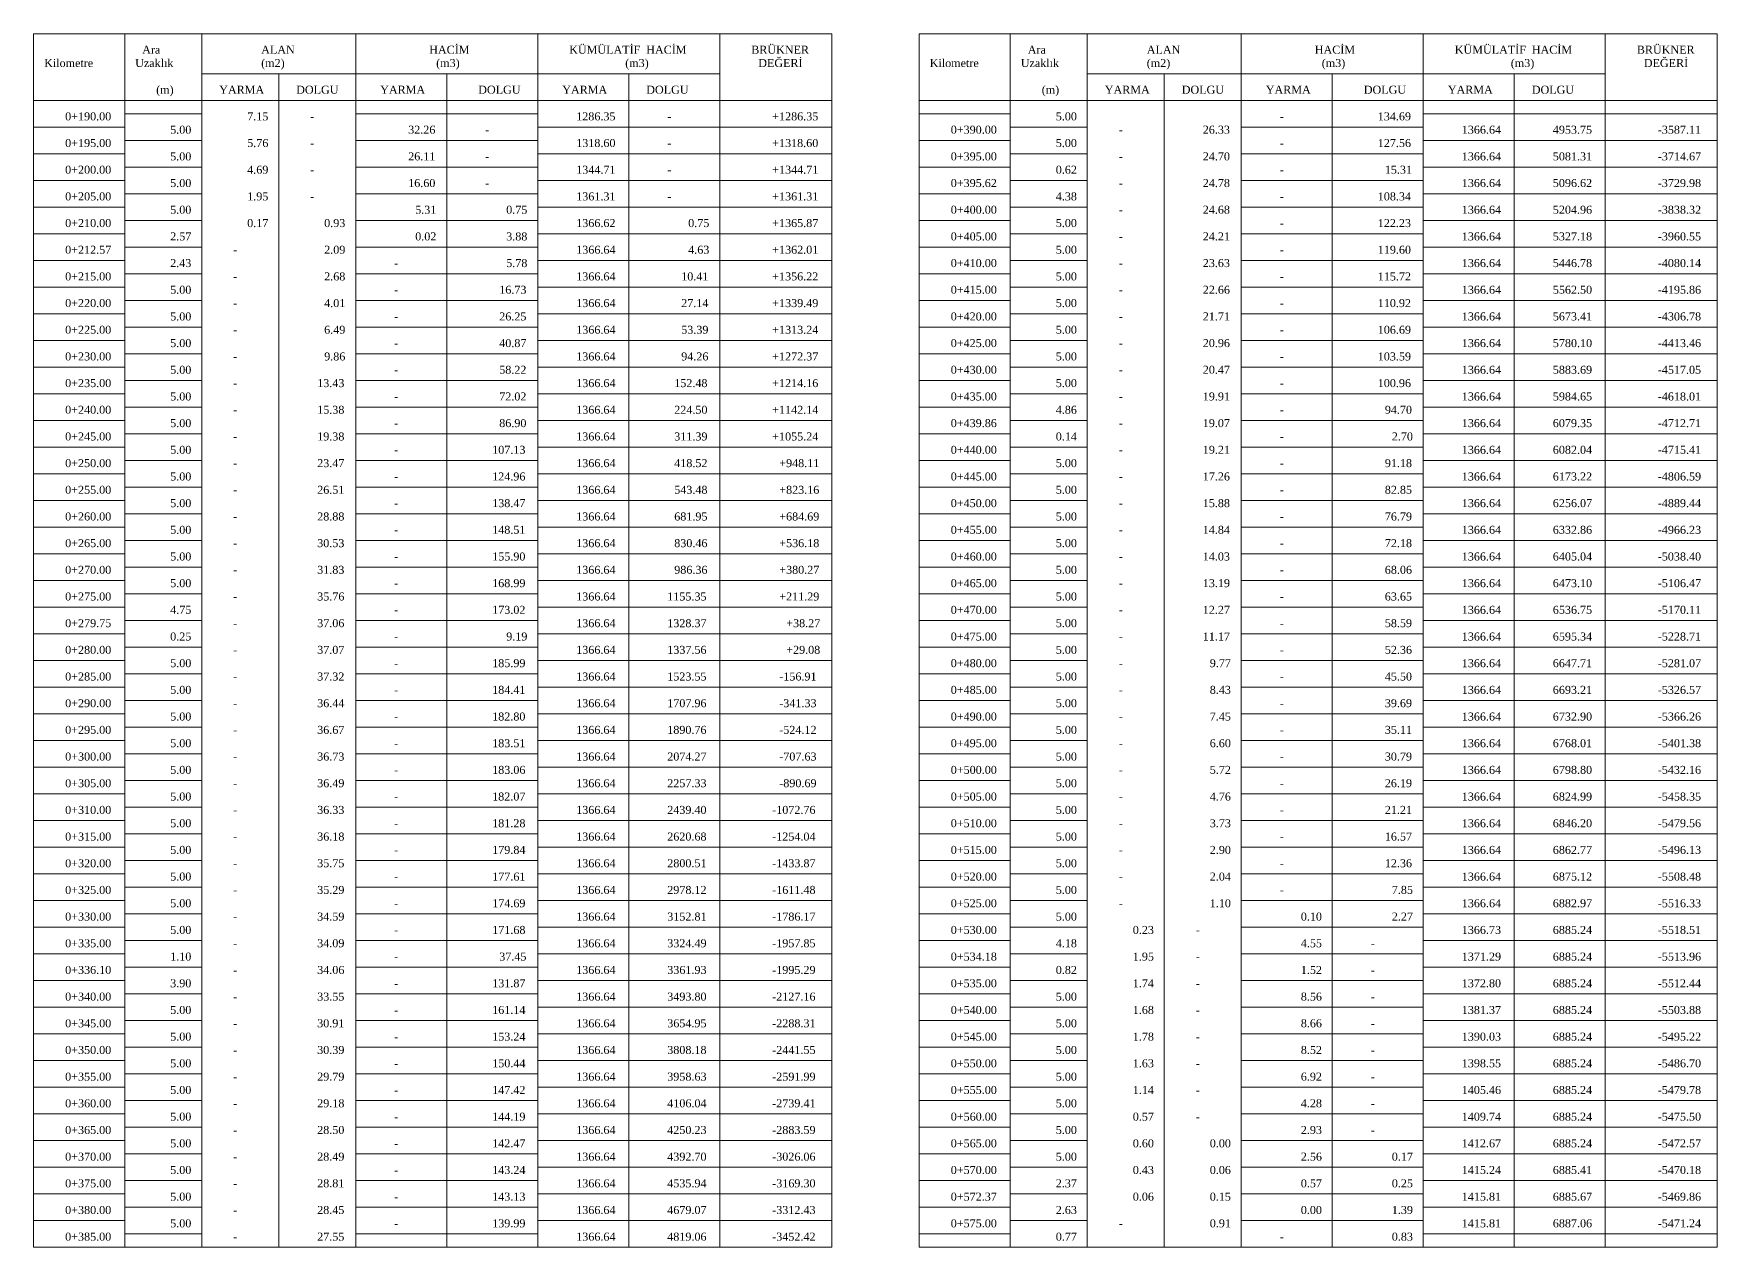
# Model space of a CAD drawing. Header units: metres. Extents: x 478603 to 489313, y 4282657 to 4289463.
# Drawn here: x 485416.4 to 485732, y 4288025 to 4288252.5 of the extents above; entities that cross this region are included whole.
import ezdxf

# ---------------------------------------------------------------- set-up
doc = ezdxf.new("R2010")
doc.units = ezdxf.units.M
for name, color, linetype, lineweight in [('TB_C', 96, 'Continuous', 0), ('TB_M', 18, 'Continuous', 0), ('TB_R', 1, 'Continuous', 0)]:
    doc.layers.add(name, color=color, linetype=linetype, lineweight=lineweight)
doc.styles.get("Standard").update_dxf_attribs({"font": 'times.ttf'})

msp = doc.modelspace()

# ---------------------------------------------------------------- linework, layer by layer
at = {"layer": 'TB_C'}
for p, q in [((485416.37, 4288252.51), (485566, 4288252.51)), ((485416.37, 4288252.51), (485416.37, 4288025.01)), ((485433.44, 4288252.51), (485433.44, 4288025.01)), ((485447.87, 4288252.51), (485447.87, 4288025.01)), ((485476.75, 4288252.51), (485476.75, 4288025.01)), ((485510.87, 4288252.51), (485510.87, 4288025.01)), ((485545, 4288252.51), (485545, 4288025.01)), ((485566, 4288252.51), (485566, 4288025.01)), ((485582.41, 4288252.51), (485732.03, 4288252.51)), ((485582.41, 4288252.51), (485582.41, 4288025.01)), ((485599.47, 4288252.51), (485599.47, 4288025.01)), ((485613.91, 4288252.51), (485613.91, 4288025.01)), ((485642.78, 4288252.51), (485642.78, 4288025.01)), ((485676.91, 4288252.51), (485676.91, 4288025.01)), ((485711.03, 4288252.51), (485711.03, 4288025.01)), ((485732.03, 4288252.51), (485732.03, 4288025.01)), ((485447.87, 4288245.01), (485545, 4288245.01)), ((485462.31, 4288245.01), (485462.31, 4288025.01)), ((485493.81, 4288245.01), (485493.81, 4288025.01)), ((485527.94, 4288245.01), (485527.94, 4288025.01)), ((485613.91, 4288245.01), (485711.03, 4288245.01)), ((485628.34, 4288245.01), (485628.34, 4288025.01)), ((485659.84, 4288245.01), (485659.84, 4288025.01)), ((485693.97, 4288245.01), (485693.97, 4288025.01)), ((485416.37, 4288240.01), (485566, 4288240.01)), ((485433.44, 4288237.51), (485447.87, 4288237.51)), ((485476.75, 4288237.51), (485510.87, 4288237.51)), ((485582.41, 4288240.01), (485732.03, 4288240.01)), ((485582.41, 4288237.51), (485599.47, 4288237.51)), ((485676.91, 4288237.51), (485732.03, 4288237.51)), ((485416.37, 4288235.01), (485433.44, 4288235.01)), ((485510.87, 4288235.01), (485566, 4288235.01)), ((485599.47, 4288235.01), (485613.91, 4288235.01)), ((485642.78, 4288235.01), (485676.91, 4288235.01)), ((485433.44, 4288232.51), (485447.87, 4288232.51)), ((485476.75, 4288232.51), (485510.87, 4288232.51)), ((485582.41, 4288232.51), (485599.47, 4288232.51)), ((485676.91, 4288232.51), (485732.03, 4288232.51)), ((485416.37, 4288230.01), (485433.44, 4288230.01)), ((485510.87, 4288230.01), (485566, 4288230.01)), ((485599.47, 4288230.01), (485613.91, 4288230.01)), ((485642.78, 4288230.01), (485676.91, 4288230.01)), ((485416.37, 4288225.01), (485433.44, 4288225.01)), ((485433.44, 4288227.51), (485447.87, 4288227.51)), ((485476.75, 4288227.51), (485510.87, 4288227.51)), ((485510.87, 4288225.01), (485566, 4288225.01)), ((485582.41, 4288227.51), (485599.47, 4288227.51)), ((485599.47, 4288225.01), (485613.91, 4288225.01)), ((485642.78, 4288225.01), (485676.91, 4288225.01)), ((485676.91, 4288227.51), (485732.03, 4288227.51)), ((485433.44, 4288222.51), (485447.87, 4288222.51)), ((485476.75, 4288222.51), (485510.87, 4288222.51)), ((485582.41, 4288222.51), (485599.47, 4288222.51)), ((485676.91, 4288222.51), (485732.03, 4288222.51)), ((485416.37, 4288220.01), (485433.44, 4288220.01)), ((485510.87, 4288220.01), (485566, 4288220.01)), ((485599.47, 4288220.01), (485613.91, 4288220.01)), ((485642.78, 4288220.01), (485676.91, 4288220.01)), ((485433.44, 4288217.51), (485447.87, 4288217.51)), ((485476.75, 4288217.51), (485510.87, 4288217.51)), ((485582.41, 4288217.51), (485599.47, 4288217.51)), ((485676.91, 4288217.51), (485732.03, 4288217.51)), ((485416.37, 4288215.01), (485433.44, 4288215.01)), ((485433.44, 4288212.51), (485447.87, 4288212.51)), ((485476.75, 4288212.51), (485510.87, 4288212.51)), ((485510.87, 4288215.01), (485566, 4288215.01)), ((485582.41, 4288212.51), (485599.47, 4288212.51)), ((485599.47, 4288215.01), (485613.91, 4288215.01)), ((485642.78, 4288215.01), (485676.91, 4288215.01)), ((485676.91, 4288212.51), (485732.03, 4288212.51)), ((485416.37, 4288210.01), (485433.44, 4288210.01)), ((485510.87, 4288210.01), (485566, 4288210.01)), ((485599.47, 4288210.01), (485613.91, 4288210.01)), ((485642.78, 4288210.01), (485676.91, 4288210.01)), ((485433.44, 4288207.51), (485447.87, 4288207.51)), ((485476.75, 4288207.51), (485510.87, 4288207.51)), ((485582.41, 4288207.51), (485599.47, 4288207.51)), ((485676.91, 4288207.51), (485732.03, 4288207.51)), ((485416.37, 4288205.01), (485433.44, 4288205.01)), ((485510.87, 4288205.01), (485566, 4288205.01)), ((485599.47, 4288205.01), (485613.91, 4288205.01)), ((485642.78, 4288205.01), (485676.91, 4288205.01)), ((485416.37, 4288200.01), (485433.44, 4288200.01)), ((485433.44, 4288202.51), (485447.87, 4288202.51)), ((485476.75, 4288202.51), (485510.87, 4288202.51)), ((485510.87, 4288200.01), (485566, 4288200.01)), ((485582.41, 4288202.51), (485599.47, 4288202.51)), ((485599.47, 4288200.01), (485613.91, 4288200.01)), ((485642.78, 4288200.01), (485676.91, 4288200.01)), ((485676.91, 4288202.51), (485732.03, 4288202.51)), ((485433.44, 4288197.51), (485447.87, 4288197.51)), ((485476.75, 4288197.51), (485510.87, 4288197.51)), ((485582.41, 4288197.51), (485599.47, 4288197.51)), ((485676.91, 4288197.51), (485732.03, 4288197.51)), ((485416.37, 4288195.01), (485433.44, 4288195.01)), ((485510.87, 4288195.01), (485566, 4288195.01)), ((485599.47, 4288195.01), (485613.91, 4288195.01)), ((485642.78, 4288195.01), (485676.91, 4288195.01)), ((485433.44, 4288192.51), (485447.87, 4288192.51)), ((485476.75, 4288192.51), (485510.87, 4288192.51)), ((485582.41, 4288192.51), (485599.47, 4288192.51)), ((485676.91, 4288192.51), (485732.03, 4288192.51)), ((485416.37, 4288190.01), (485433.44, 4288190.01)), ((485433.44, 4288187.51), (485447.87, 4288187.51)), ((485476.75, 4288187.51), (485510.87, 4288187.51)), ((485510.87, 4288190.01), (485566, 4288190.01)), ((485582.41, 4288187.51), (485599.47, 4288187.51)), ((485599.47, 4288190.01), (485613.91, 4288190.01)), ((485642.78, 4288190.01), (485676.91, 4288190.01)), ((485676.91, 4288187.51), (485732.03, 4288187.51)), ((485416.37, 4288185.01), (485433.44, 4288185.01)), ((485510.87, 4288185.01), (485566, 4288185.01)), ((485599.47, 4288185.01), (485613.91, 4288185.01)), ((485642.78, 4288185.01), (485676.91, 4288185.01)), ((485433.44, 4288182.51), (485447.87, 4288182.51)), ((485476.75, 4288182.51), (485510.87, 4288182.51)), ((485582.41, 4288182.51), (485599.47, 4288182.51)), ((485676.91, 4288182.51), (485732.03, 4288182.51)), ((485416.37, 4288180.01), (485433.44, 4288180.01)), ((485510.87, 4288180.01), (485566, 4288180.01)), ((485599.47, 4288180.01), (485613.91, 4288180.01)), ((485642.78, 4288180.01), (485676.91, 4288180.01)), ((485416.37, 4288175.01), (485433.44, 4288175.01)), ((485433.44, 4288177.51), (485447.87, 4288177.51)), ((485476.75, 4288177.51), (485510.87, 4288177.51)), ((485510.87, 4288175.01), (485566, 4288175.01)), ((485582.41, 4288177.51), (485599.47, 4288177.51)), ((485599.47, 4288175.01), (485613.91, 4288175.01)), ((485642.78, 4288175.01), (485676.91, 4288175.01)), ((485676.91, 4288177.51), (485732.03, 4288177.51)), ((485433.44, 4288172.51), (485447.87, 4288172.51)), ((485476.75, 4288172.51), (485510.87, 4288172.51)), ((485582.41, 4288172.51), (485599.47, 4288172.51)), ((485676.91, 4288172.51), (485732.03, 4288172.51)), ((485416.37, 4288170.01), (485433.44, 4288170.01)), ((485510.87, 4288170.01), (485566, 4288170.01)), ((485599.47, 4288170.01), (485613.91, 4288170.01)), ((485642.78, 4288170.01), (485676.91, 4288170.01)), ((485416.37, 4288165.01), (485433.44, 4288165.01)), ((485433.44, 4288167.51), (485447.87, 4288167.51)), ((485476.75, 4288167.51), (485510.87, 4288167.51)), ((485510.87, 4288165.01), (485566, 4288165.01)), ((485582.41, 4288167.51), (485599.47, 4288167.51)), ((485599.47, 4288165.01), (485613.91, 4288165.01)), ((485642.78, 4288165.01), (485676.91, 4288165.01)), ((485676.91, 4288167.51), (485732.03, 4288167.51)), ((485433.44, 4288162.51), (485447.87, 4288162.51)), ((485476.75, 4288162.51), (485510.87, 4288162.51)), ((485582.41, 4288162.51), (485599.47, 4288162.51)), ((485676.91, 4288162.51), (485732.03, 4288162.51)), ((485416.37, 4288160.01), (485433.44, 4288160.01)), ((485510.87, 4288160.01), (485566, 4288160.01)), ((485599.47, 4288160.01), (485613.91, 4288160.01)), ((485642.78, 4288160.01), (485676.91, 4288160.01)), ((485433.44, 4288157.51), (485447.87, 4288157.51)), ((485476.75, 4288157.51), (485510.87, 4288157.51)), ((485582.41, 4288157.51), (485599.47, 4288157.51)), ((485676.91, 4288157.51), (485732.03, 4288157.51)), ((485416.37, 4288155.01), (485433.44, 4288155.01)), ((485433.44, 4288152.51), (485447.87, 4288152.51)), ((485476.75, 4288152.51), (485510.87, 4288152.51)), ((485510.87, 4288155.01), (485566, 4288155.01)), ((485582.41, 4288152.51), (485599.47, 4288152.51)), ((485599.47, 4288155.01), (485613.91, 4288155.01)), ((485642.78, 4288155.01), (485676.91, 4288155.01)), ((485676.91, 4288152.51), (485732.03, 4288152.51)), ((485416.37, 4288150.01), (485433.44, 4288150.01)), ((485510.87, 4288150.01), (485566, 4288150.01)), ((485599.47, 4288150.01), (485613.91, 4288150.01)), ((485642.78, 4288150.01), (485676.91, 4288150.01)), ((485433.44, 4288147.51), (485447.87, 4288147.51)), ((485476.75, 4288147.51), (485510.87, 4288147.51)), ((485582.41, 4288147.51), (485599.47, 4288147.51)), ((485676.91, 4288147.51), (485732.03, 4288147.51)), ((485416.37, 4288145.01), (485433.44, 4288145.01)), ((485510.87, 4288145.01), (485566, 4288145.01)), ((485599.47, 4288145.01), (485613.91, 4288145.01)), ((485642.78, 4288145.01), (485676.91, 4288145.01)), ((485416.37, 4288140.01), (485433.44, 4288140.01)), ((485433.44, 4288142.51), (485447.87, 4288142.51)), ((485476.75, 4288142.51), (485510.87, 4288142.51)), ((485510.87, 4288140.01), (485566, 4288140.01)), ((485582.41, 4288142.51), (485599.47, 4288142.51)), ((485599.47, 4288140.01), (485613.91, 4288140.01)), ((485642.78, 4288140.01), (485676.91, 4288140.01)), ((485676.91, 4288142.51), (485732.03, 4288142.51)), ((485433.44, 4288137.51), (485447.87, 4288137.51)), ((485476.75, 4288137.51), (485510.87, 4288137.51)), ((485582.41, 4288137.51), (485599.47, 4288137.51)), ((485676.91, 4288137.51), (485732.03, 4288137.51)), ((485416.37, 4288135.01), (485433.44, 4288135.01)), ((485510.87, 4288135.01), (485566, 4288135.01)), ((485599.47, 4288135.01), (485613.91, 4288135.01)), ((485642.78, 4288135.01), (485676.91, 4288135.01)), ((485433.44, 4288132.51), (485447.87, 4288132.51)), ((485476.75, 4288132.51), (485510.87, 4288132.51)), ((485582.41, 4288132.51), (485599.47, 4288132.51)), ((485676.91, 4288132.51), (485732.03, 4288132.51)), ((485416.37, 4288130.01), (485433.44, 4288130.01)), ((485433.44, 4288127.51), (485447.87, 4288127.51)), ((485476.75, 4288127.51), (485510.87, 4288127.51)), ((485510.87, 4288130.01), (485566, 4288130.01)), ((485582.41, 4288127.51), (485599.47, 4288127.51)), ((485599.47, 4288130.01), (485613.91, 4288130.01)), ((485642.78, 4288130.01), (485676.91, 4288130.01)), ((485676.91, 4288127.51), (485732.03, 4288127.51)), ((485416.37, 4288125.01), (485433.44, 4288125.01)), ((485510.87, 4288125.01), (485566, 4288125.01)), ((485599.47, 4288125.01), (485613.91, 4288125.01)), ((485642.78, 4288125.01), (485676.91, 4288125.01)), ((485433.44, 4288122.51), (485447.87, 4288122.51)), ((485476.75, 4288122.51), (485510.87, 4288122.51)), ((485582.41, 4288122.51), (485599.47, 4288122.51)), ((485676.91, 4288122.51), (485732.03, 4288122.51)), ((485416.37, 4288120.01), (485433.44, 4288120.01)), ((485510.87, 4288120.01), (485566, 4288120.01)), ((485599.47, 4288120.01), (485613.91, 4288120.01)), ((485642.78, 4288120.01), (485676.91, 4288120.01)), ((485416.37, 4288115.01), (485433.44, 4288115.01)), ((485433.44, 4288117.51), (485447.87, 4288117.51)), ((485476.75, 4288117.51), (485510.87, 4288117.51)), ((485510.87, 4288115.01), (485566, 4288115.01)), ((485582.41, 4288117.51), (485599.47, 4288117.51)), ((485599.47, 4288115.01), (485613.91, 4288115.01)), ((485642.78, 4288115.01), (485676.91, 4288115.01)), ((485676.91, 4288117.51), (485732.03, 4288117.51)), ((485433.44, 4288112.51), (485447.87, 4288112.51)), ((485476.75, 4288112.51), (485510.87, 4288112.51)), ((485582.41, 4288112.51), (485599.47, 4288112.51)), ((485676.91, 4288112.51), (485732.03, 4288112.51)), ((485416.37, 4288110.01), (485433.44, 4288110.01)), ((485510.87, 4288110.01), (485566, 4288110.01)), ((485599.47, 4288110.01), (485613.91, 4288110.01)), ((485642.78, 4288110.01), (485676.91, 4288110.01)), ((485416.37, 4288105.01), (485433.44, 4288105.01)), ((485433.44, 4288107.51), (485447.87, 4288107.51)), ((485476.75, 4288107.51), (485510.87, 4288107.51)), ((485510.87, 4288105.01), (485566, 4288105.01)), ((485582.41, 4288107.51), (485599.47, 4288107.51)), ((485599.47, 4288105.01), (485613.91, 4288105.01)), ((485642.78, 4288105.01), (485676.91, 4288105.01)), ((485676.91, 4288107.51), (485732.03, 4288107.51)), ((485433.44, 4288102.51), (485447.87, 4288102.51)), ((485476.75, 4288102.51), (485510.87, 4288102.51)), ((485582.41, 4288102.51), (485599.47, 4288102.51)), ((485676.91, 4288102.51), (485732.03, 4288102.51)), ((485416.37, 4288100.01), (485433.44, 4288100.01)), ((485510.87, 4288100.01), (485566, 4288100.01)), ((485599.47, 4288100.01), (485613.91, 4288100.01)), ((485642.78, 4288100.01), (485676.91, 4288100.01)), ((485433.44, 4288097.51), (485447.87, 4288097.51)), ((485476.75, 4288097.51), (485510.87, 4288097.51)), ((485582.41, 4288097.51), (485599.47, 4288097.51)), ((485676.91, 4288097.51), (485732.03, 4288097.51)), ((485416.37, 4288095.01), (485433.44, 4288095.01)), ((485433.44, 4288092.51), (485447.87, 4288092.51)), ((485476.75, 4288092.51), (485510.87, 4288092.51)), ((485510.87, 4288095.01), (485566, 4288095.01)), ((485582.41, 4288092.51), (485599.47, 4288092.51)), ((485599.47, 4288095.01), (485613.91, 4288095.01)), ((485642.78, 4288095.01), (485676.91, 4288095.01)), ((485676.91, 4288092.51), (485732.03, 4288092.51)), ((485416.37, 4288090.01), (485433.44, 4288090.01)), ((485510.87, 4288090.01), (485566, 4288090.01)), ((485599.47, 4288090.01), (485613.91, 4288090.01)), ((485642.78, 4288090.01), (485676.91, 4288090.01)), ((485433.44, 4288087.51), (485447.87, 4288087.51)), ((485476.75, 4288087.51), (485510.87, 4288087.51)), ((485582.41, 4288087.51), (485599.47, 4288087.51)), ((485676.91, 4288087.51), (485732.03, 4288087.51)), ((485416.37, 4288085.01), (485433.44, 4288085.01)), ((485510.87, 4288085.01), (485566, 4288085.01)), ((485599.47, 4288085.01), (485613.91, 4288085.01)), ((485642.78, 4288085.01), (485676.91, 4288085.01)), ((485416.37, 4288080.01), (485433.44, 4288080.01)), ((485433.44, 4288082.51), (485447.87, 4288082.51)), ((485476.75, 4288082.51), (485510.87, 4288082.51)), ((485510.87, 4288080.01), (485566, 4288080.01)), ((485582.41, 4288082.51), (485599.47, 4288082.51)), ((485599.47, 4288080.01), (485613.91, 4288080.01)), ((485642.78, 4288080.01), (485676.91, 4288080.01)), ((485676.91, 4288082.51), (485732.03, 4288082.51)), ((485433.44, 4288077.51), (485447.87, 4288077.51)), ((485476.75, 4288077.51), (485510.87, 4288077.51)), ((485582.41, 4288077.51), (485599.47, 4288077.51)), ((485676.91, 4288077.51), (485732.03, 4288077.51)), ((485416.37, 4288075.01), (485433.44, 4288075.01)), ((485510.87, 4288075.01), (485566, 4288075.01)), ((485599.47, 4288075.01), (485613.91, 4288075.01)), ((485642.78, 4288075.01), (485676.91, 4288075.01)), ((485433.44, 4288072.51), (485447.87, 4288072.51)), ((485476.75, 4288072.51), (485510.87, 4288072.51)), ((485582.41, 4288072.51), (485599.47, 4288072.51)), ((485676.91, 4288072.51), (485732.03, 4288072.51)), ((485416.37, 4288070.01), (485433.44, 4288070.01)), ((485433.44, 4288067.51), (485447.87, 4288067.51)), ((485476.75, 4288067.51), (485510.87, 4288067.51)), ((485510.87, 4288070.01), (485566, 4288070.01)), ((485582.41, 4288067.51), (485599.47, 4288067.51)), ((485599.47, 4288070.01), (485613.91, 4288070.01)), ((485642.78, 4288070.01), (485676.91, 4288070.01)), ((485676.91, 4288067.51), (485732.03, 4288067.51)), ((485416.37, 4288065.01), (485433.44, 4288065.01)), ((485510.87, 4288065.01), (485566, 4288065.01)), ((485599.47, 4288065.01), (485613.91, 4288065.01)), ((485642.78, 4288065.01), (485676.91, 4288065.01)), ((485433.44, 4288062.51), (485447.87, 4288062.51)), ((485476.75, 4288062.51), (485510.87, 4288062.51)), ((485582.41, 4288062.51), (485599.47, 4288062.51)), ((485676.91, 4288062.51), (485732.03, 4288062.51)), ((485416.37, 4288060.01), (485433.44, 4288060.01)), ((485510.87, 4288060.01), (485566, 4288060.01)), ((485599.47, 4288060.01), (485613.91, 4288060.01)), ((485642.78, 4288060.01), (485676.91, 4288060.01)), ((485416.37, 4288055.01), (485433.44, 4288055.01)), ((485433.44, 4288057.51), (485447.87, 4288057.51)), ((485476.75, 4288057.51), (485510.87, 4288057.51)), ((485510.87, 4288055.01), (485566, 4288055.01)), ((485582.41, 4288057.51), (485599.47, 4288057.51)), ((485599.47, 4288055.01), (485613.91, 4288055.01)), ((485642.78, 4288055.01), (485676.91, 4288055.01)), ((485676.91, 4288057.51), (485732.03, 4288057.51)), ((485433.44, 4288052.51), (485447.87, 4288052.51)), ((485476.75, 4288052.51), (485510.87, 4288052.51)), ((485582.41, 4288052.51), (485599.47, 4288052.51)), ((485676.91, 4288052.51), (485732.03, 4288052.51)), ((485416.37, 4288050.01), (485433.44, 4288050.01)), ((485510.87, 4288050.01), (485566, 4288050.01)), ((485599.47, 4288050.01), (485613.91, 4288050.01)), ((485642.78, 4288050.01), (485676.91, 4288050.01)), ((485416.37, 4288045.01), (485433.44, 4288045.01)), ((485433.44, 4288047.51), (485447.87, 4288047.51)), ((485476.75, 4288047.51), (485510.87, 4288047.51)), ((485510.87, 4288045.01), (485566, 4288045.01)), ((485582.41, 4288047.51), (485599.47, 4288047.51)), ((485599.47, 4288045.01), (485613.91, 4288045.01)), ((485642.78, 4288045.01), (485676.91, 4288045.01)), ((485676.91, 4288047.51), (485732.03, 4288047.51)), ((485433.44, 4288042.51), (485447.87, 4288042.51)), ((485476.75, 4288042.51), (485510.87, 4288042.51)), ((485582.41, 4288042.51), (485599.47, 4288042.51)), ((485676.91, 4288042.51), (485732.03, 4288042.51)), ((485416.37, 4288040.01), (485433.44, 4288040.01)), ((485510.87, 4288040.01), (485566, 4288040.01)), ((485599.47, 4288040.01), (485613.91, 4288040.01)), ((485642.78, 4288040.01), (485676.91, 4288040.01)), ((485433.44, 4288037.51), (485447.87, 4288037.51)), ((485476.75, 4288037.51), (485510.87, 4288037.51)), ((485582.41, 4288037.51), (485599.47, 4288037.51)), ((485676.91, 4288037.51), (485732.03, 4288037.51)), ((485416.37, 4288035.01), (485433.44, 4288035.01)), ((485433.44, 4288032.51), (485447.87, 4288032.51)), ((485476.75, 4288032.51), (485510.87, 4288032.51)), ((485510.87, 4288035.01), (485566, 4288035.01)), ((485582.41, 4288032.51), (485599.47, 4288032.51)), ((485599.47, 4288035.01), (485613.91, 4288035.01)), ((485642.78, 4288035.01), (485676.91, 4288035.01)), ((485676.91, 4288032.51), (485732.03, 4288032.51)), ((485416.37, 4288030.01), (485433.44, 4288030.01)), ((485510.87, 4288030.01), (485566, 4288030.01)), ((485599.47, 4288030.01), (485613.91, 4288030.01)), ((485642.78, 4288030.01), (485676.91, 4288030.01)), ((485433.44, 4288027.51), (485447.87, 4288027.51)), ((485476.75, 4288027.51), (485510.87, 4288027.51)), ((485582.41, 4288027.51), (485599.47, 4288027.51)), ((485676.91, 4288027.51), (485732.03, 4288027.51)), ((485416.37, 4288025.01), (485566, 4288025.01)), ((485582.41, 4288025.01), (485732.03, 4288025.01))]:
    msp.add_line(p, q, dxfattribs=at)

# ---------------------------------------------------------------- texts
at = {"layer": 'TB_M'}
for s, p in [('Ara', (485436.72, 4288248.76)), ('ALAN', (485459.03, 4288248.76)), ('HACİM', (485490.53, 4288248.76)), ('KÜMÜLATİF', (485516.78, 4288248.76)), ('HACİM', (485531.22, 4288248.76)), ('BRÜKNER', (485550.91, 4288248.76)), ('Ara', (485602.75, 4288248.76)), ('ALAN', (485625.06, 4288248.76)), ('HACİM', (485656.56, 4288248.76)), ('KÜMÜLATİF', (485682.81, 4288248.76)), ('HACİM', (485697.25, 4288248.76)), ('BRÜKNER', (485716.94, 4288248.76)), ('Kilometre', (485418.34, 4288246.26)), ('Uzaklık', (485435.41, 4288246.26)), ('(m2)', (485459.03, 4288246.26)), ('(m3)', (485491.84, 4288246.26)), ('(m3)', (485527.28, 4288246.26)), ('DEĞERİ', (485552.22, 4288246.26)), ('Kilometre', (485584.37, 4288246.26)), ('Uzaklık', (485601.44, 4288246.26)), ('(m2)', (485625.06, 4288246.26)), ('(m3)', (485657.87, 4288246.26)), ('(m3)', (485693.31, 4288246.26)), ('DEĞERİ', (485718.25, 4288246.26)), ('(m)', (485439.34, 4288241.26)), ('YARMA', (485451.16, 4288241.26)), ('DOLGU', (485465.59, 4288241.26)), ('YARMA', (485481.34, 4288241.26)), ('DOLGU', (485499.72, 4288241.26)), ('YARMA', (485515.47, 4288241.26)), ('DOLGU', (485531.22, 4288241.26)), ('(m)', (485605.37, 4288241.26)), ('YARMA', (485617.19, 4288241.26)), ('DOLGU', (485631.62, 4288241.26)), ('YARMA', (485647.37, 4288241.26)), ('DOLGU', (485665.75, 4288241.26)), ('YARMA', (485681.5, 4288241.26)), ('DOLGU', (485697.25, 4288241.26)), ('0+190.00', (485422.28, 4288236.26)), ('-', (485468.22, 4288236.26)), ('-', (485501.03, 4288233.76)), ('-', (485535.16, 4288236.26)), ('0+390.00', (485588.31, 4288233.76)), ('-', (485619.81, 4288233.76)), ('-', (485650, 4288236.26)), ('0+195.00', (485422.28, 4288231.26)), ('-', (485468.22, 4288231.26)), ('-', (485535.16, 4288231.26)), ('-', (485650, 4288231.26)), ('-', (485501.03, 4288228.76)), ('0+395.00', (485588.31, 4288228.76)), ('-', (485619.81, 4288228.76)), ('0+200.00', (485422.28, 4288226.26)), ('-', (485468.22, 4288226.26)), ('-', (485535.16, 4288226.26)), ('0+395.62', (485588.31, 4288223.76)), ('-', (485650, 4288226.26)), ('0+205.00', (485422.28, 4288221.26)), ('-', (485468.22, 4288221.26)), ('-', (485501.03, 4288223.76)), ('-', (485535.16, 4288221.26)), ('-', (485619.81, 4288223.76)), ('-', (485650, 4288221.26)), ('0+400.00', (485588.31, 4288218.76)), ('-', (485619.81, 4288218.76)), ('0+210.00', (485422.28, 4288216.26)), ('-', (485650, 4288216.26)), ('0+212.57', (485422.28, 4288211.26)), ('0+405.00', (485588.31, 4288213.76)), ('-', (485619.81, 4288213.76)), ('-', (485453.78, 4288211.26)), ('-', (485483.97, 4288208.76)), ('0+410.00', (485588.31, 4288208.76)), ('-', (485619.81, 4288208.76)), ('-', (485650, 4288211.26)), ('0+215.00', (485422.28, 4288206.26)), ('-', (485453.78, 4288206.26)), ('-', (485650, 4288206.26)), ('0+220.00', (485422.28, 4288201.26)), ('-', (485483.97, 4288203.76)), ('0+415.00', (485588.31, 4288203.76)), ('-', (485619.81, 4288203.76)), ('-', (485453.78, 4288201.26)), ('0+420.00', (485588.31, 4288198.76)), ('-', (485650, 4288201.26)), ('0+225.00', (485422.28, 4288196.26)), ('-', (485453.78, 4288196.26)), ('-', (485483.97, 4288198.76)), ('-', (485619.81, 4288198.76)), ('-', (485650, 4288196.26)), ('-', (485483.97, 4288193.76)), ('0+425.00', (485588.31, 4288193.76)), ('-', (485619.81, 4288193.76)), ('0+230.00', (485422.28, 4288191.26)), ('-', (485453.78, 4288191.26)), ('0+430.00', (485588.31, 4288188.76)), ('-', (485650, 4288191.26)), ('0+235.00', (485422.28, 4288186.26)), ('-', (485483.97, 4288188.76)), ('-', (485619.81, 4288188.76)), ('-', (485453.78, 4288186.26)), ('-', (485483.97, 4288183.76)), ('0+435.00', (485588.31, 4288183.76)), ('-', (485619.81, 4288183.76)), ('-', (485650, 4288186.26)), ('0+240.00', (485422.28, 4288181.26)), ('-', (485453.78, 4288181.26)), ('-', (485650, 4288181.26)), ('0+245.00', (485422.28, 4288176.26)), ('-', (485483.97, 4288178.76)), ('0+439.86', (485588.31, 4288178.76)), ('-', (485619.81, 4288178.76)), ('-', (485453.78, 4288176.26)), ('-', (485483.97, 4288173.76)), ('0+440.00', (485588.31, 4288173.76)), ('-', (485619.81, 4288173.76)), ('-', (485650, 4288176.26)), ('0+250.00', (485422.28, 4288171.26)), ('-', (485453.78, 4288171.26)), ('-', (485650, 4288171.26)), ('-', (485483.97, 4288168.76)), ('0+445.00', (485588.31, 4288168.76)), ('-', (485619.81, 4288168.76)), ('0+255.00', (485422.28, 4288166.26)), ('-', (485453.78, 4288166.26)), ('0+450.00', (485588.31, 4288163.76)), ('-', (485650, 4288166.26)), ('0+260.00', (485422.28, 4288161.26)), ('-', (485453.78, 4288161.26)), ('-', (485483.97, 4288163.76)), ('-', (485619.81, 4288163.76)), ('-', (485650, 4288161.26)), ('-', (485483.97, 4288158.76)), ('0+455.00', (485588.31, 4288158.76)), ('-', (485619.81, 4288158.76)), ('0+265.00', (485422.28, 4288156.26)), ('-', (485453.78, 4288156.26)), ('-', (485650, 4288156.26)), ('0+270.00', (485422.28, 4288151.26)), ('-', (485483.97, 4288153.76)), ('0+460.00', (485588.31, 4288153.76)), ('-', (485619.81, 4288153.76)), ('-', (485453.78, 4288151.26)), ('-', (485483.97, 4288148.76)), ('0+465.00', (485588.31, 4288148.76)), ('-', (485619.81, 4288148.76)), ('-', (485650, 4288151.26)), ('0+275.00', (485422.28, 4288146.26)), ('-', (485453.78, 4288146.26)), ('-', (485650, 4288146.26)), ('-', (485483.97, 4288143.76)), ('0+470.00', (485588.31, 4288143.76)), ('-', (485619.81, 4288143.76)), ('0+279.75', (485422.28, 4288141.26)), ('-', (485453.78, 4288141.26)), ('0+475.00', (485588.31, 4288138.76)), ('-', (485650, 4288141.26)), ('0+280.00', (485422.28, 4288136.26)), ('-', (485453.78, 4288136.26)), ('-', (485483.97, 4288138.76)), ('-', (485619.81, 4288138.76)), ('-', (485650, 4288136.26)), ('-', (485483.97, 4288133.76)), ('0+480.00', (485588.31, 4288133.76)), ('-', (485619.81, 4288133.76)), ('0+285.00', (485422.28, 4288131.26)), ('-', (485453.78, 4288131.26)), ('0+485.00', (485588.31, 4288128.76)), ('-', (485650, 4288131.26)), ('0+290.00', (485422.28, 4288126.26)), ('-', (485483.97, 4288128.76)), ('-', (485619.81, 4288128.76)), ('-', (485453.78, 4288126.26)), ('-', (485483.97, 4288123.76)), ('0+490.00', (485588.31, 4288123.76)), ('-', (485619.81, 4288123.76)), ('-', (485650, 4288126.26)), ('0+295.00', (485422.28, 4288121.26)), ('-', (485453.78, 4288121.26)), ('-', (485650, 4288121.26)), ('0+300.00', (485422.28, 4288116.26)), ('-', (485483.97, 4288118.76)), ('0+495.00', (485588.31, 4288118.76)), ('-', (485619.81, 4288118.76)), ('-', (485453.78, 4288116.26)), ('0+500.00', (485588.31, 4288113.76)), ('-', (485650, 4288116.26)), ('0+305.00', (485422.28, 4288111.26)), ('-', (485453.78, 4288111.26)), ('-', (485483.97, 4288113.76)), ('-', (485619.81, 4288113.76)), ('-', (485650, 4288111.26)), ('-', (485483.97, 4288108.76)), ('0+505.00', (485588.31, 4288108.76)), ('-', (485619.81, 4288108.76)), ('0+310.00', (485422.28, 4288106.26)), ('-', (485453.78, 4288106.26)), ('0+510.00', (485588.31, 4288103.76)), ('-', (485650, 4288106.26)), ('0+315.00', (485422.28, 4288101.26)), ('-', (485453.78, 4288101.26)), ('-', (485483.97, 4288103.76)), ('-', (485619.81, 4288103.76)), ('-', (485650, 4288101.26)), ('-', (485483.97, 4288098.76)), ('0+515.00', (485588.31, 4288098.76)), ('-', (485619.81, 4288098.76)), ('0+320.00', (485422.28, 4288096.26)), ('-', (485453.78, 4288096.26)), ('-', (485650, 4288096.26)), ('0+325.00', (485422.28, 4288091.26)), ('-', (485483.97, 4288093.76)), ('0+520.00', (485588.31, 4288093.76)), ('-', (485619.81, 4288093.76)), ('-', (485453.78, 4288091.26)), ('-', (485483.97, 4288088.76)), ('0+525.00', (485588.31, 4288088.76)), ('-', (485619.81, 4288088.76)), ('-', (485650, 4288091.26)), ('0+330.00', (485422.28, 4288086.26)), ('-', (485453.78, 4288086.26)), ('-', (485483.97, 4288083.76)), ('0+530.00', (485588.31, 4288083.76)), ('-', (485634.25, 4288083.76)), ('0+335.00', (485422.28, 4288081.26)), ('-', (485453.78, 4288081.26)), ('0+534.18', (485588.31, 4288078.76)), ('-', (485667.06, 4288081.26)), ('0+336.10', (485422.28, 4288076.26)), ('-', (485453.78, 4288076.26)), ('-', (485483.97, 4288078.76)), ('-', (485634.25, 4288078.76)), ('-', (485667.06, 4288076.26)), ('-', (485483.97, 4288073.76)), ('0+535.00', (485588.31, 4288073.76)), ('-', (485634.25, 4288073.76)), ('0+340.00', (485422.28, 4288071.26)), ('-', (485453.78, 4288071.26)), ('0+540.00', (485588.31, 4288068.76)), ('-', (485667.06, 4288071.26)), ('0+345.00', (485422.28, 4288066.26)), ('-', (485483.97, 4288068.76)), ('-', (485634.25, 4288068.76)), ('-', (485453.78, 4288066.26)), ('-', (485483.97, 4288063.76)), ('0+545.00', (485588.31, 4288063.76)), ('-', (485634.25, 4288063.76)), ('-', (485667.06, 4288066.26)), ('0+350.00', (485422.28, 4288061.26)), ('-', (485453.78, 4288061.26)), ('-', (485667.06, 4288061.26)), ('0+355.00', (485422.28, 4288056.26)), ('-', (485483.97, 4288058.76)), ('0+550.00', (485588.31, 4288058.76)), ('-', (485634.25, 4288058.76)), ('-', (485453.78, 4288056.26)), ('0+555.00', (485588.31, 4288053.76)), ('-', (485667.06, 4288056.26)), ('0+360.00', (485422.28, 4288051.26)), ('-', (485453.78, 4288051.26)), ('-', (485483.97, 4288053.76)), ('-', (485634.25, 4288053.76)), ('-', (485667.06, 4288051.26)), ('-', (485483.97, 4288048.76)), ('0+560.00', (485588.31, 4288048.76)), ('-', (485634.25, 4288048.76)), ('0+365.00', (485422.28, 4288046.26)), ('-', (485453.78, 4288046.26)), ('0+565.00', (485588.31, 4288043.76)), ('-', (485667.06, 4288046.26)), ('0+370.00', (485422.28, 4288041.26)), ('-', (485453.78, 4288041.26)), ('-', (485483.97, 4288043.76)), ('-', (485483.97, 4288038.76)), ('0+570.00', (485588.31, 4288038.76)), ('0+375.00', (485422.28, 4288036.26)), ('-', (485453.78, 4288036.26)), ('0+380.00', (485422.28, 4288031.26)), ('-', (485483.97, 4288033.76)), ('0+572.37', (485588.31, 4288033.76)), ('-', (485453.78, 4288031.26)), ('-', (485483.97, 4288028.76)), ('0+575.00', (485588.31, 4288028.76)), ('-', (485619.81, 4288028.76)), ('0+385.00', (485422.28, 4288026.26)), ('-', (485453.78, 4288026.26)), ('-', (485650, 4288026.26))]:
    msp.add_text(s, height=1.5, dxfattribs=at).set_placement(p)
at = {"layer": 'TB_R'}
for s, p in [('7.15', (485456.41, 4288236.26)), ('1286.35', (485518.09, 4288236.26)), ('+1286.35', (485554.84, 4288236.26)), ('5.00', (485608, 4288236.26)), ('134.69', (485668.37, 4288236.26)), ('5.00', (485441.97, 4288233.76)), ('32.26', (485486.59, 4288233.76)), ('26.33', (485635.56, 4288233.76)), ('1366.64', (485684.12, 4288233.76)), ('4953.75', (485701.19, 4288233.76)), ('-3587.11', (485720.87, 4288233.76)), ('5.76', (485456.41, 4288231.26)), ('1318.60', (485518.09, 4288231.26)), ('+1318.60', (485554.84, 4288231.26)), ('5.00', (485608, 4288231.26)), ('127.56', (485668.37, 4288231.26)), ('5.00', (485441.97, 4288228.76)), ('26.11', (485486.59, 4288228.76)), ('24.70', (485635.56, 4288228.76)), ('1366.64', (485684.12, 4288228.76)), ('5081.31', (485701.19, 4288228.76)), ('-3714.67', (485720.87, 4288228.76)), ('5.00', (485441.97, 4288223.76)), ('4.69', (485456.41, 4288226.26)), ('16.60', (485486.59, 4288223.76)), ('1344.71', (485518.09, 4288226.26)), ('+1344.71', (485554.84, 4288226.26)), ('0.62', (485608, 4288226.26)), ('24.78', (485635.56, 4288223.76)), ('15.31', (485669.69, 4288226.26)), ('1366.64', (485684.12, 4288223.76)), ('5096.62', (485701.19, 4288223.76)), ('-3729.98', (485720.87, 4288223.76)), ('1.95', (485456.41, 4288221.26)), ('1361.31', (485518.09, 4288221.26)), ('+1361.31', (485554.84, 4288221.26)), ('4.38', (485608, 4288221.26)), ('108.34', (485668.37, 4288221.26)), ('5.00', (485441.97, 4288218.76)), ('5.31', (485487.91, 4288218.76)), ('0.75', (485504.97, 4288218.76)), ('24.68', (485635.56, 4288218.76)), ('1366.64', (485684.12, 4288218.76)), ('5204.96', (485701.19, 4288218.76)), ('-3838.32', (485720.87, 4288218.76)), ('0.17', (485456.41, 4288216.26)), ('0.93', (485470.84, 4288216.26)), ('1366.62', (485518.09, 4288216.26)), ('0.75', (485539.09, 4288216.26)), ('+1365.87', (485554.84, 4288216.26)), ('5.00', (485608, 4288216.26)), ('122.23', (485668.37, 4288216.26)), ('2.57', (485441.97, 4288213.76)), ('2.09', (485470.84, 4288211.26)), ('0.02', (485487.91, 4288213.76)), ('3.88', (485504.97, 4288213.76)), ('1366.64', (485518.09, 4288211.26)), ('4.63', (485539.09, 4288211.26)), ('+1362.01', (485554.84, 4288211.26)), ('5.00', (485608, 4288211.26)), ('24.21', (485635.56, 4288213.76)), ('119.60', (485668.37, 4288211.26)), ('1366.64', (485684.12, 4288213.76)), ('5327.18', (485701.19, 4288213.76)), ('-3960.55', (485720.87, 4288213.76)), ('2.43', (485441.97, 4288208.76)), ('5.78', (485504.97, 4288208.76)), ('23.63', (485635.56, 4288208.76)), ('1366.64', (485684.12, 4288208.76)), ('5446.78', (485701.19, 4288208.76)), ('-4080.14', (485720.87, 4288208.76)), ('2.68', (485470.84, 4288206.26)), ('1366.64', (485518.09, 4288206.26)), ('10.41', (485537.78, 4288206.26)), ('+1356.22', (485554.84, 4288206.26)), ('5.00', (485608, 4288206.26)), ('115.72', (485668.37, 4288206.26)), ('5.00', (485441.97, 4288203.76)), ('4.01', (485470.84, 4288201.26)), ('16.73', (485503.66, 4288203.76)), ('5.00', (485608, 4288201.26)), ('22.66', (485635.56, 4288203.76)), ('110.92', (485668.37, 4288201.26)), ('1366.64', (485684.12, 4288203.76)), ('5562.50', (485701.19, 4288203.76)), ('-4195.86', (485720.87, 4288203.76)), ('5.00', (485441.97, 4288198.76)), ('26.25', (485503.66, 4288198.76)), ('1366.64', (485518.09, 4288201.26)), ('27.14', (485537.78, 4288201.26)), ('+1339.49', (485554.84, 4288201.26)), ('21.71', (485635.56, 4288198.76)), ('1366.64', (485684.12, 4288198.76)), ('5673.41', (485701.19, 4288198.76)), ('-4306.78', (485720.87, 4288198.76)), ('6.49', (485470.84, 4288196.26)), ('1366.64', (485518.09, 4288196.26)), ('53.39', (485537.78, 4288196.26)), ('+1313.24', (485554.84, 4288196.26)), ('5.00', (485608, 4288196.26)), ('106.69', (485668.37, 4288196.26)), ('5.00', (485441.97, 4288193.76)), ('40.87', (485503.66, 4288193.76)), ('20.96', (485635.56, 4288193.76)), ('1366.64', (485684.12, 4288193.76)), ('5780.10', (485701.19, 4288193.76)), ('-4413.46', (485720.87, 4288193.76)), ('5.00', (485441.97, 4288188.76)), ('9.86', (485470.84, 4288191.26)), ('58.22', (485503.66, 4288188.76)), ('1366.64', (485518.09, 4288191.26)), ('94.26', (485537.78, 4288191.26)), ('+1272.37', (485554.84, 4288191.26)), ('5.00', (485608, 4288191.26)), ('20.47', (485635.56, 4288188.76)), ('103.59', (485668.37, 4288191.26)), ('1366.64', (485684.12, 4288188.76)), ('5883.69', (485701.19, 4288188.76)), ('-4517.05', (485720.87, 4288188.76)), ('13.43', (485469.53, 4288186.26)), ('1366.64', (485518.09, 4288186.26)), ('152.48', (485536.47, 4288186.26)), ('+1214.16', (485554.84, 4288186.26)), ('5.00', (485608, 4288186.26)), ('100.96', (485668.37, 4288186.26)), ('5.00', (485441.97, 4288183.76)), ('72.02', (485503.66, 4288183.76)), ('19.91', (485635.56, 4288183.76)), ('1366.64', (485684.12, 4288183.76)), ('5984.65', (485701.19, 4288183.76)), ('-4618.01', (485720.87, 4288183.76)), ('15.38', (485469.53, 4288181.26)), ('1366.64', (485518.09, 4288181.26)), ('224.50', (485536.47, 4288181.26)), ('+1142.14', (485554.84, 4288181.26)), ('4.86', (485608, 4288181.26)), ('94.70', (485669.69, 4288181.26)), ('5.00', (485441.97, 4288178.76)), ('19.38', (485469.53, 4288176.26)), ('86.90', (485503.66, 4288178.76)), ('1366.64', (485518.09, 4288176.26)), ('311.39', (485536.47, 4288176.26)), ('+1055.24', (485554.84, 4288176.26)), ('0.14', (485608, 4288176.26)), ('19.07', (485635.56, 4288178.76)), ('2.70', (485671, 4288176.26)), ('1366.64', (485684.12, 4288178.76)), ('6079.35', (485701.19, 4288178.76)), ('-4712.71', (485720.87, 4288178.76)), ('5.00', (485441.97, 4288173.76)), ('107.13', (485502.34, 4288173.76)), ('19.21', (485635.56, 4288173.76)), ('1366.64', (485684.12, 4288173.76)), ('6082.04', (485701.19, 4288173.76)), ('-4715.41', (485720.87, 4288173.76)), ('23.47', (485469.53, 4288171.26)), ('1366.64', (485518.09, 4288171.26)), ('418.52', (485536.47, 4288171.26)), ('+948.11', (485556.16, 4288171.26)), ('5.00', (485608, 4288171.26)), ('91.18', (485669.69, 4288171.26)), ('5.00', (485441.97, 4288168.76)), ('124.96', (485502.34, 4288168.76)), ('17.26', (485635.56, 4288168.76)), ('1366.64', (485684.12, 4288168.76)), ('6173.22', (485701.19, 4288168.76)), ('-4806.59', (485720.87, 4288168.76)), ('5.00', (485441.97, 4288163.76)), ('26.51', (485469.53, 4288166.26)), ('138.47', (485502.34, 4288163.76)), ('1366.64', (485518.09, 4288166.26)), ('543.48', (485536.47, 4288166.26)), ('+823.16', (485556.16, 4288166.26)), ('5.00', (485608, 4288166.26)), ('15.88', (485635.56, 4288163.76)), ('82.85', (485669.69, 4288166.26)), ('1366.64', (485684.12, 4288163.76)), ('6256.07', (485701.19, 4288163.76)), ('-4889.44', (485720.87, 4288163.76)), ('28.88', (485469.53, 4288161.26)), ('1366.64', (485518.09, 4288161.26)), ('681.95', (485536.47, 4288161.26)), ('+684.69', (485556.16, 4288161.26)), ('5.00', (485608, 4288161.26)), ('76.79', (485669.69, 4288161.26)), ('5.00', (485441.97, 4288158.76)), ('148.51', (485502.34, 4288158.76)), ('14.84', (485635.56, 4288158.76)), ('1366.64', (485684.12, 4288158.76)), ('6332.86', (485701.19, 4288158.76)), ('-4966.23', (485720.87, 4288158.76)), ('30.53', (485469.53, 4288156.26)), ('1366.64', (485518.09, 4288156.26)), ('830.46', (485536.47, 4288156.26)), ('+536.18', (485556.16, 4288156.26)), ('5.00', (485608, 4288156.26)), ('72.18', (485669.69, 4288156.26)), ('5.00', (485441.97, 4288153.76)), ('31.83', (485469.53, 4288151.26)), ('155.90', (485502.34, 4288153.76)), ('1366.64', (485518.09, 4288151.26)), ('986.36', (485536.47, 4288151.26)), ('+380.27', (485556.16, 4288151.26)), ('5.00', (485608, 4288151.26)), ('14.03', (485635.56, 4288153.76)), ('68.06', (485669.69, 4288151.26)), ('1366.64', (485684.12, 4288153.76)), ('6405.04', (485701.19, 4288153.76)), ('-5038.40', (485720.87, 4288153.76)), ('5.00', (485441.97, 4288148.76)), ('168.99', (485502.34, 4288148.76)), ('13.19', (485635.56, 4288148.76)), ('1366.64', (485684.12, 4288148.76)), ('6473.10', (485701.19, 4288148.76)), ('-5106.47', (485720.87, 4288148.76)), ('35.76', (485469.53, 4288146.26)), ('1366.64', (485518.09, 4288146.26)), ('1155.35', (485535.16, 4288146.26)), ('+211.29', (485556.16, 4288146.26)), ('5.00', (485608, 4288146.26)), ('63.65', (485669.69, 4288146.26)), ('4.75', (485441.97, 4288143.76)), ('173.02', (485502.34, 4288143.76)), ('12.27', (485635.56, 4288143.76)), ('1366.64', (485684.12, 4288143.76)), ('6536.75', (485701.19, 4288143.76)), ('-5170.11', (485720.87, 4288143.76)), ('0.25', (485441.97, 4288138.76)), ('37.06', (485469.53, 4288141.26)), ('9.19', (485504.97, 4288138.76)), ('1366.64', (485518.09, 4288141.26)), ('1328.37', (485535.16, 4288141.26)), ('+38.27', (485557.47, 4288141.26)), ('5.00', (485608, 4288141.26)), ('11.17', (485635.56, 4288138.76)), ('58.59', (485669.69, 4288141.26)), ('1366.64', (485684.12, 4288138.76)), ('6595.34', (485701.19, 4288138.76)), ('-5228.71', (485720.87, 4288138.76)), ('37.07', (485469.53, 4288136.26)), ('1366.64', (485518.09, 4288136.26)), ('1337.56', (485535.16, 4288136.26)), ('+29.08', (485557.47, 4288136.26)), ('5.00', (485608, 4288136.26)), ('52.36', (485669.69, 4288136.26)), ('5.00', (485441.97, 4288133.76)), ('185.99', (485502.34, 4288133.76)), ('9.77', (485636.87, 4288133.76)), ('1366.64', (485684.12, 4288133.76)), ('6647.71', (485701.19, 4288133.76)), ('-5281.07', (485720.87, 4288133.76)), ('5.00', (485441.97, 4288128.76)), ('37.32', (485469.53, 4288131.26)), ('184.41', (485502.34, 4288128.76)), ('1366.64', (485518.09, 4288131.26)), ('1523.55', (485535.16, 4288131.26)), ('-156.91', (485556.16, 4288131.26)), ('5.00', (485608, 4288131.26)), ('8.43', (485636.87, 4288128.76)), ('45.50', (485669.69, 4288131.26)), ('1366.64', (485684.12, 4288128.76)), ('6693.21', (485701.19, 4288128.76)), ('-5326.57', (485720.87, 4288128.76)), ('36.44', (485469.53, 4288126.26)), ('1366.64', (485518.09, 4288126.26)), ('1707.96', (485535.16, 4288126.26)), ('-341.33', (485556.16, 4288126.26)), ('5.00', (485608, 4288126.26)), ('39.69', (485669.69, 4288126.26)), ('5.00', (485441.97, 4288123.76)), ('182.80', (485502.34, 4288123.76)), ('7.45', (485636.87, 4288123.76)), ('1366.64', (485684.12, 4288123.76)), ('6732.90', (485701.19, 4288123.76)), ('-5366.26', (485720.87, 4288123.76)), ('36.67', (485469.53, 4288121.26)), ('1366.64', (485518.09, 4288121.26)), ('1890.76', (485535.16, 4288121.26)), ('-524.12', (485556.16, 4288121.26)), ('5.00', (485608, 4288121.26)), ('35.11', (485669.69, 4288121.26)), ('5.00', (485441.97, 4288118.76)), ('36.73', (485469.53, 4288116.26)), ('183.51', (485502.34, 4288118.76)), ('1366.64', (485518.09, 4288116.26)), ('2074.27', (485535.16, 4288116.26)), ('-707.63', (485556.16, 4288116.26)), ('5.00', (485608, 4288116.26)), ('6.60', (485636.87, 4288118.76)), ('30.79', (485669.69, 4288116.26)), ('1366.64', (485684.12, 4288118.76)), ('6768.01', (485701.19, 4288118.76)), ('-5401.38', (485720.87, 4288118.76)), ('5.00', (485441.97, 4288113.76)), ('183.06', (485502.34, 4288113.76)), ('5.72', (485636.87, 4288113.76)), ('1366.64', (485684.12, 4288113.76)), ('6798.80', (485701.19, 4288113.76)), ('-5432.16', (485720.87, 4288113.76)), ('36.49', (485469.53, 4288111.26)), ('1366.64', (485518.09, 4288111.26)), ('2257.33', (485535.16, 4288111.26)), ('-890.69', (485556.16, 4288111.26)), ('5.00', (485608, 4288111.26)), ('26.19', (485669.69, 4288111.26)), ('5.00', (485441.97, 4288108.76)), ('182.07', (485502.34, 4288108.76)), ('4.76', (485636.87, 4288108.76)), ('1366.64', (485684.12, 4288108.76)), ('6824.99', (485701.19, 4288108.76)), ('-5458.35', (485720.87, 4288108.76)), ('5.00', (485441.97, 4288103.76)), ('36.33', (485469.53, 4288106.26)), ('181.28', (485502.34, 4288103.76)), ('1366.64', (485518.09, 4288106.26)), ('2439.40', (485535.16, 4288106.26)), ('-1072.76', (485554.84, 4288106.26)), ('5.00', (485608, 4288106.26)), ('3.73', (485636.87, 4288103.76)), ('21.21', (485669.69, 4288106.26)), ('1366.64', (485684.12, 4288103.76)), ('6846.20', (485701.19, 4288103.76)), ('-5479.56', (485720.87, 4288103.76)), ('36.18', (485469.53, 4288101.26)), ('1366.64', (485518.09, 4288101.26)), ('2620.68', (485535.16, 4288101.26)), ('-1254.04', (485554.84, 4288101.26)), ('5.00', (485608, 4288101.26)), ('16.57', (485669.69, 4288101.26)), ('5.00', (485441.97, 4288098.76)), ('179.84', (485502.34, 4288098.76)), ('2.90', (485636.87, 4288098.76)), ('1366.64', (485684.12, 4288098.76)), ('6862.77', (485701.19, 4288098.76)), ('-5496.13', (485720.87, 4288098.76)), ('35.75', (485469.53, 4288096.26)), ('1366.64', (485518.09, 4288096.26)), ('2800.51', (485535.16, 4288096.26)), ('-1433.87', (485554.84, 4288096.26)), ('5.00', (485608, 4288096.26)), ('12.36', (485669.69, 4288096.26)), ('5.00', (485441.97, 4288093.76)), ('35.29', (485469.53, 4288091.26)), ('177.61', (485502.34, 4288093.76)), ('1366.64', (485518.09, 4288091.26)), ('2978.12', (485535.16, 4288091.26)), ('-1611.48', (485554.84, 4288091.26)), ('5.00', (485608, 4288091.26)), ('2.04', (485636.87, 4288093.76)), ('7.85', (485671, 4288091.26)), ('1366.64', (485684.12, 4288093.76)), ('6875.12', (485701.19, 4288093.76)), ('-5508.48', (485720.87, 4288093.76)), ('5.00', (485441.97, 4288088.76)), ('174.69', (485502.34, 4288088.76)), ('1.10', (485636.87, 4288088.76)), ('1366.64', (485684.12, 4288088.76)), ('6882.97', (485701.19, 4288088.76)), ('-5516.33', (485720.87, 4288088.76)), ('34.59', (485469.53, 4288086.26)), ('1366.64', (485518.09, 4288086.26)), ('3152.81', (485535.16, 4288086.26)), ('-1786.17', (485554.84, 4288086.26)), ('5.00', (485608, 4288086.26)), ('0.10', (485653.94, 4288086.26)), ('2.27', (485671, 4288086.26)), ('5.00', (485441.97, 4288083.76)), ('171.68', (485502.34, 4288083.76)), ('0.23', (485622.44, 4288083.76)), ('1366.73', (485684.12, 4288083.76)), ('6885.24', (485701.19, 4288083.76)), ('-5518.51', (485720.87, 4288083.76)), ('1.10', (485441.97, 4288078.76)), ('34.09', (485469.53, 4288081.26)), ('37.45', (485503.66, 4288078.76)), ('1366.64', (485518.09, 4288081.26)), ('3324.49', (485535.16, 4288081.26)), ('-1957.85', (485554.84, 4288081.26)), ('4.18', (485608, 4288081.26)), ('1.95', (485622.44, 4288078.76)), ('4.55', (485653.94, 4288081.26)), ('1371.29', (485684.12, 4288078.76)), ('6885.24', (485701.19, 4288078.76)), ('-5513.96', (485720.87, 4288078.76)), ('34.06', (485469.53, 4288076.26)), ('1366.64', (485518.09, 4288076.26)), ('3361.93', (485535.16, 4288076.26)), ('-1995.29', (485554.84, 4288076.26)), ('0.82', (485608, 4288076.26)), ('1.52', (485653.94, 4288076.26)), ('3.90', (485441.97, 4288073.76)), ('131.87', (485502.34, 4288073.76)), ('1.74', (485622.44, 4288073.76)), ('1372.80', (485684.12, 4288073.76)), ('6885.24', (485701.19, 4288073.76)), ('-5512.44', (485720.87, 4288073.76)), ('5.00', (485441.97, 4288068.76)), ('33.55', (485469.53, 4288071.26)), ('161.14', (485502.34, 4288068.76)), ('1366.64', (485518.09, 4288071.26)), ('3493.80', (485535.16, 4288071.26)), ('-2127.16', (485554.84, 4288071.26)), ('5.00', (485608, 4288071.26)), ('1.68', (485622.44, 4288068.76)), ('8.56', (485653.94, 4288071.26)), ('1381.37', (485684.12, 4288068.76)), ('6885.24', (485701.19, 4288068.76)), ('-5503.88', (485720.87, 4288068.76)), ('30.91', (485469.53, 4288066.26)), ('1366.64', (485518.09, 4288066.26)), ('3654.95', (485535.16, 4288066.26)), ('-2288.31', (485554.84, 4288066.26)), ('5.00', (485608, 4288066.26)), ('8.66', (485653.94, 4288066.26)), ('5.00', (485441.97, 4288063.76)), ('153.24', (485502.34, 4288063.76)), ('1.78', (485622.44, 4288063.76)), ('1390.03', (485684.12, 4288063.76)), ('6885.24', (485701.19, 4288063.76)), ('-5495.22', (485720.87, 4288063.76)), ('30.39', (485469.53, 4288061.26)), ('1366.64', (485518.09, 4288061.26)), ('3808.18', (485535.16, 4288061.26)), ('-2441.55', (485554.84, 4288061.26)), ('5.00', (485608, 4288061.26)), ('8.52', (485653.94, 4288061.26)), ('5.00', (485441.97, 4288058.76)), ('29.79', (485469.53, 4288056.26)), ('150.44', (485502.34, 4288058.76)), ('1366.64', (485518.09, 4288056.26)), ('3958.63', (485535.16, 4288056.26)), ('-2591.99', (485554.84, 4288056.26)), ('5.00', (485608, 4288056.26)), ('1.63', (485622.44, 4288058.76)), ('6.92', (485653.94, 4288056.26)), ('1398.55', (485684.12, 4288058.76)), ('6885.24', (485701.19, 4288058.76)), ('-5486.70', (485720.87, 4288058.76)), ('5.00', (485441.97, 4288053.76)), ('147.42', (485502.34, 4288053.76)), ('1.14', (485622.44, 4288053.76)), ('1405.46', (485684.12, 4288053.76)), ('6885.24', (485701.19, 4288053.76)), ('-5479.78', (485720.87, 4288053.76)), ('29.18', (485469.53, 4288051.26)), ('1366.64', (485518.09, 4288051.26)), ('4106.04', (485535.16, 4288051.26)), ('-2739.41', (485554.84, 4288051.26)), ('5.00', (485608, 4288051.26)), ('4.28', (485653.94, 4288051.26)), ('5.00', (485441.97, 4288048.76)), ('144.19', (485502.34, 4288048.76)), ('0.57', (485622.44, 4288048.76)), ('1409.74', (485684.12, 4288048.76)), ('6885.24', (485701.19, 4288048.76)), ('-5475.50', (485720.87, 4288048.76)), ('5.00', (485441.97, 4288043.76)), ('28.50', (485469.53, 4288046.26)), ('142.47', (485502.34, 4288043.76)), ('1366.64', (485518.09, 4288046.26)), ('4250.23', (485535.16, 4288046.26)), ('-2883.59', (485554.84, 4288046.26)), ('5.00', (485608, 4288046.26)), ('0.60', (485622.44, 4288043.76)), ('0.00', (485636.87, 4288043.76)), ('2.93', (485653.94, 4288046.26)), ('1412.67', (485684.12, 4288043.76)), ('6885.24', (485701.19, 4288043.76)), ('-5472.57', (485720.87, 4288043.76)), ('28.49', (485469.53, 4288041.26)), ('1366.64', (485518.09, 4288041.26)), ('4392.70', (485535.16, 4288041.26)), ('-3026.06', (485554.84, 4288041.26)), ('5.00', (485608, 4288041.26)), ('2.56', (485653.94, 4288041.26)), ('0.17', (485671, 4288041.26)), ('5.00', (485441.97, 4288038.76)), ('143.24', (485502.34, 4288038.76)), ('0.43', (485622.44, 4288038.76)), ('0.06', (485636.87, 4288038.76)), ('1415.24', (485684.12, 4288038.76)), ('6885.41', (485701.19, 4288038.76)), ('-5470.18', (485720.87, 4288038.76)), ('28.81', (485469.53, 4288036.26)), ('1366.64', (485518.09, 4288036.26)), ('4535.94', (485535.16, 4288036.26)), ('-3169.30', (485554.84, 4288036.26)), ('2.37', (485608, 4288036.26)), ('0.57', (485653.94, 4288036.26)), ('0.25', (485671, 4288036.26)), ('5.00', (485441.97, 4288033.76)), ('28.45', (485469.53, 4288031.26)), ('143.13', (485502.34, 4288033.76)), ('1366.64', (485518.09, 4288031.26)), ('4679.07', (485535.16, 4288031.26)), ('-3312.43', (485554.84, 4288031.26)), ('2.63', (485608, 4288031.26)), ('0.06', (485622.44, 4288033.76)), ('0.15', (485636.87, 4288033.76)), ('0.00', (485653.94, 4288031.26)), ('1.39', (485671, 4288031.26)), ('1415.81', (485684.12, 4288033.76)), ('6885.67', (485701.19, 4288033.76)), ('-5469.86', (485720.87, 4288033.76)), ('5.00', (485441.97, 4288028.76)), ('139.99', (485502.34, 4288028.76)), ('0.91', (485636.87, 4288028.76)), ('1415.81', (485684.12, 4288028.76)), ('6887.06', (485701.19, 4288028.76)), ('-5471.24', (485720.87, 4288028.76)), ('27.55', (485469.53, 4288026.26)), ('1366.64', (485518.09, 4288026.26)), ('4819.06', (485535.16, 4288026.26)), ('-3452.42', (485554.84, 4288026.26)), ('0.77', (485608, 4288026.26)), ('0.83', (485671, 4288026.26))]:
    msp.add_text(s, height=1.5, dxfattribs=at).set_placement(p)

doc.saveas('drawing.dxf')
